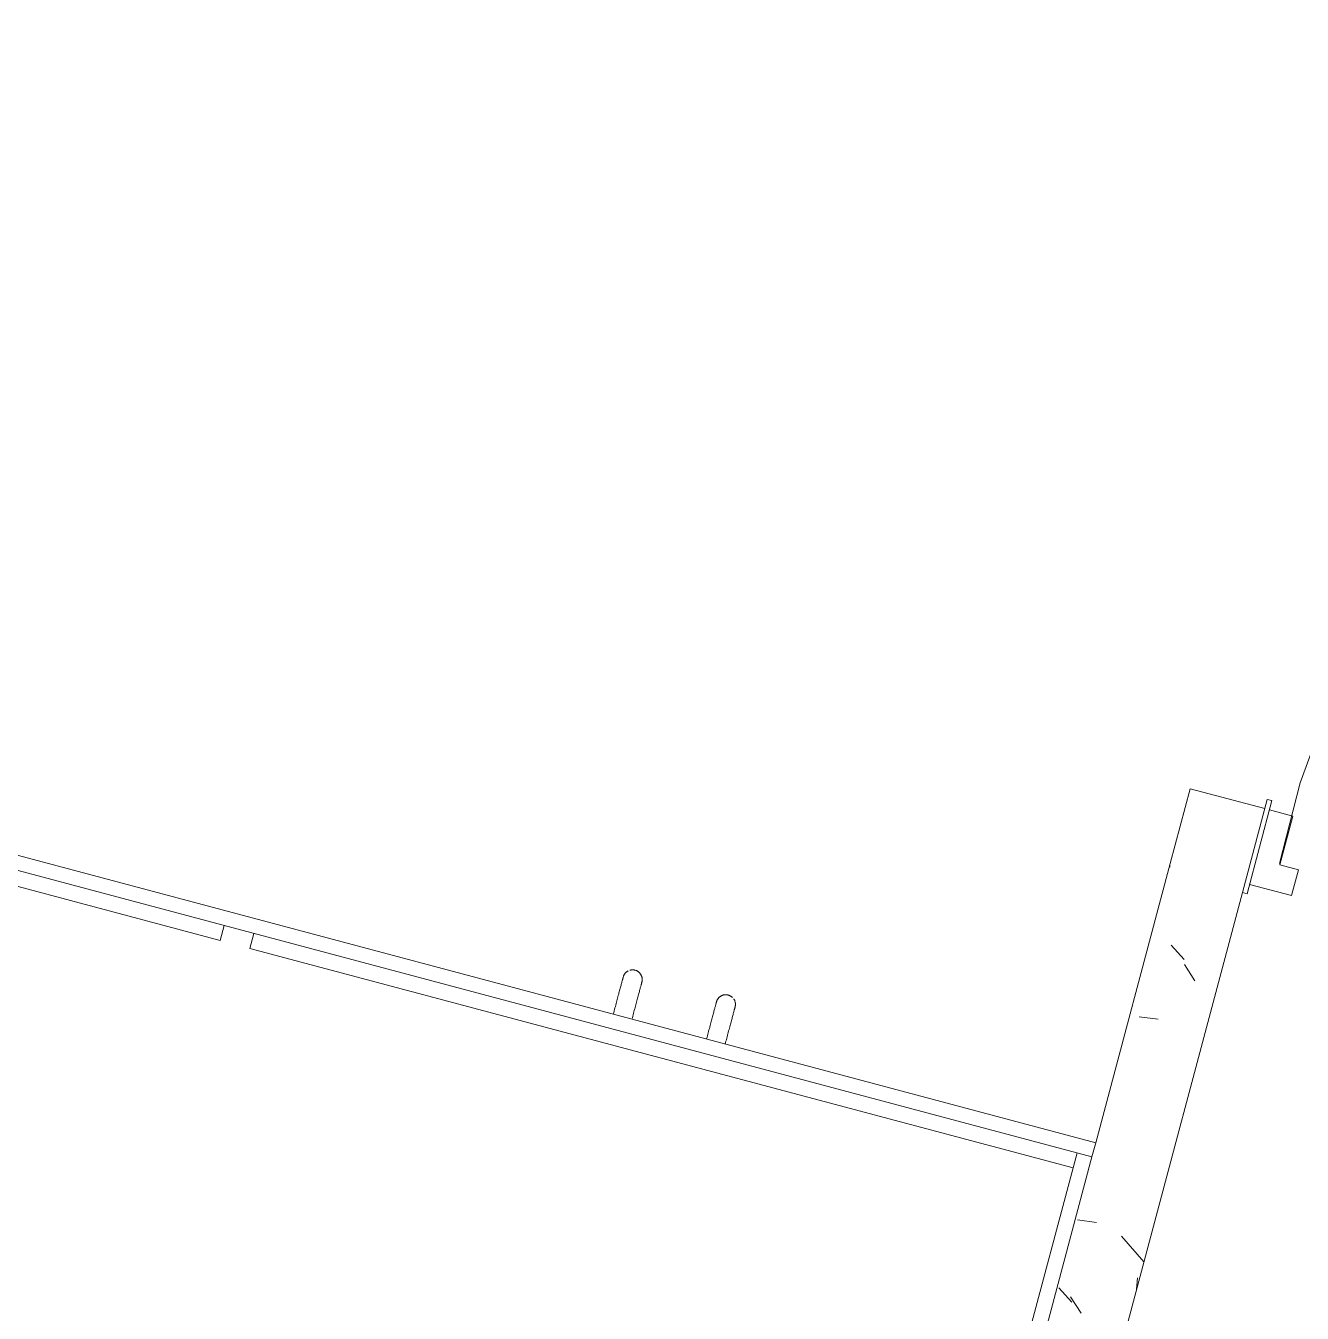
# Model space of a CAD drawing. Header units: metres. Extents: x 689715 to 690980, y 1005284 to 1006835.
# Drawn here: x 690835.37 to 690836.693, y 1005549.569 to 1005550.904 of the extents above; entities that cross this region are included whole.
import ezdxf

# ---------------------------------------------------------------- set-up
doc = ezdxf.new("R2010")
doc.units = ezdxf.units.M
doc.linetypes.add('HIDDEN', pattern=[0.375, 0.25, -0.125])
doc.linetypes.add('PHANTOM', pattern=[2.5, 1.25, -0.25, 0.25, -0.25, 0.25, -0.25])
doc.layers.add('0_NUMERO DE LOTE FASE V', color=3, linetype='Continuous')
for name, color, linetype, lineweight in [('Líneas ocultas', 7, 'HIDDEN', 13), ('Muebles de obra', 8, 'Continuous', 13), ('Muros', 7, 'Continuous', 13), ('Patrón de corte', 7, 'Continuous', 13), ('Puertas', 7, 'Continuous', 13)]:
    doc.layers.add(name, color=color, linetype=linetype, lineweight=lineweight)
pattern_1 = [(139.9999999999999, (365.6615329035558, -75.88183759397361), (0.03836033982117157, 0.4377584771638403), [0.04599999999999998, -0.5029999999999997]), (84.99999999999997, (365.6615329035558, -75.88183759397361), (-0.4580987315439035, -0.08439521406967809), [0.03700000000000001, -0.4020000000000002]), (190.451, (365.6645329040475, -75.84583759406814), (-0.4199401312074268, 0.3526758939897786), [0.039, -0.4270000000000001]), (136.1839999999999, (365.5395329040475, -75.8818375938572), (0.1004214988211118, 0.6506308650644554), [0.06899999999999998, -0.7539999999999998]), (186.6359999999999, (365.547532903729, -75.82783759379527), (-0.5938707988951819, 0.5701916118460522), [0.05799999999999998, -0.6409999999999996]), (81.18399999999994, (365.5395329040475, -75.8818375938572), (-0.5936975411065768, 0.5697220635397624), [0.05500000000000001, -0.6039999999999999]), (110.9999999999999, (365.5705329037737, -75.82083759387024), (0.245780230253577, 0.3642747293136032), [0.04599999999999999, -0.5029999999999999]), (55.99999999999997, (365.5705329037737, -75.82083759387024), (-0.4415777901075865, 0.1482769546615401), [0.03699999999999998, -0.4019999999999998]), (161.4509999999999, (365.5905329035595, -75.79083759407513), (-0.1963072483374971, 0.5120483026533341), [0.03899999999999999, -0.427]), (127.5, (365.6615329035558, -75.88183759397361), (-0.2022933454275577, 0.007375797972208872), [0.02, -0.3770000000000001, 0.02, -0.388, -0.404]), (127.5, (365.6615329035558, -75.88183759397361), (-0.2022933454275577, 0.007375797972208872), [-0.806, 0.02, -0.3840000000000001]), (97.49999999999994, (365.6615329035558, -75.88183759397361), (-0.2399435114399267, 0.1600503399492727), [0.02, -0.213, 0.02, -0.368, -0.154]), (97.49999999999994, (365.6615329035558, -75.88183759397361), (-0.2399435114399267, 0.1600503399492727), [-0.621, 0.02, -0.134]), (57.49999999999999, (365.6615329037886, -76.01783759397222), (0.01404568388630387, 0.3254162238797662), [0.01999999999999999, -0.1319999999999999, 0.01999999999999999, -0.455, -0.6309999999999997]), (57.49999999999999, (365.6615329037886, -76.01783759397222), (0.01404568388630387, 0.3254162238797662), [-0.6279999999999997, 0.01999999999999999, -0.6109999999999997]), (47.49999999999996, (365.6615329037886, -76.07883759384276), (-0.06081860510782452, 0.3554815006055007), [0.02, -0.178, 0.02, -0.2960000000000001, -0.4480000000000001]), (47.49999999999996, (365.6615329037886, -76.07883759384276), (-0.06081860510782452, 0.3554815006055007), [-0.5140000000000001, 0.02, -0.4280000000000001])]

# ---------------------------------------------------------------- blocks, each defined once
blk = doc.blocks.new('PV_PUERTA SENCILLA - _90 x 2_18-1752378-PLANO CLAVE _8 CASAS EN HILERA_ - Dependent 1')
at = {"layer": 'Líneas ocultas', "color": 253}
for p, q in [((0.3683286352964649, 0.03999999999999443), (0.3683286352964649, 0.8799999999999943)), ((0.4193286352964649, 0.8799999999999943), (0.3683286352964649, 0.8799999999999943)), ((0.4193286352964649, 0.03999999999999443), (0.4193286352964649, 0.8799999999999943)), ((0.4193286352964649, 0.03999999999999443), (0.3683286352964649, 0.03999999999999443))]:
    blk.add_line(p, q, dxfattribs=at)
blk.add_arc((0.4193286352964647, 0.03999999999997304), 0.841546790142994, 93.47440736753113, 183.4744073675307, dxfattribs=at)
at = {"layer": 'Puertas', "color": 253}
for p, q in [((-0.4500000000000027, -0.05000000000000356), (-0.450000000000003, 0.04999999999999645)), ((-0.4450000000000029, 0.04999999999999647), (-0.450000000000003, 0.04999999999999645)), ((-0.4450000000000029, 0.04999999999999647), (-0.4450000000000027, -0.05000000000000354)), ((-0.4500000000000027, -0.05000000000000356), (-0.4450000000000027, -0.05000000000000354))]:
    blk.add_line(p, q, dxfattribs=at)
at = {"layer": 'Puertas', "color": 9, "lineweight": 9}
for p, q in [((-0.4200000000000045, 0.03999999999999649), (-0.4450000000000043, 0.03999999999999646)), ((-0.4200000000000044, -0.01225000000000943), (-0.4200000000000045, 0.03999999999999649)), ((0.45, 0.03999999999999823), (0.4200000000000014, 0.03999999999999804)), ((0.4200000000000014, 0.03999999999999804), (0.4200000000000016, -0.01225000000000783)), ((0.45, 0.03999999999999811), (0.45, -0.04000000000000049)), ((0.4499999999999998, -0.04000000000000187), (0.45, 0.03999999999999823)), ((-0.4000000000000044, -0.01225000000000941), (-0.4200000000000044, -0.01225000000000943)), ((-0.4000000000000044, -0.04000000000000346), (-0.4000000000000044, -0.01225000000000941)), ((0.4200000000000016, -0.01225000000000783), (0.4000000000000016, -0.0122500000000079)), ((0.4000000000000016, -0.0122500000000079), (0.4000000000000013, -0.04000000000000183)), ((-0.4450000000000042, -0.04000000000000354), (-0.4000000000000044, -0.04000000000000346)), ((0.4000000000000013, -0.04000000000000183), (0.440051569265505, -0.04000000000000186))]:
    blk.add_line(p, q, dxfattribs=at)
blk = doc.blocks.new('PV_CLOSET - CLOSET DE 1_83-940808-PLANO CLAVE _8 CASAS EN HILERA_ - Dependent 1')
at = {"layer": 'Muebles de obra'}
for p, q in [((0.8990000000000112, -2.97788460557058e-15), (-0.8989999999999845, -2.97788460557058e-15)), ((-0.8989999999999844, -2.97788460557058e-15), (-0.8989999999999844, -0.5689999999999991)), ((0.8990000000000113, -0.5690000000000002), (0.8990000000000112, -2.97788460557058e-15)), ((-0.898999999999968, -0.569), (-0.01600000000000015, -0.569)), ((-0.898999999999968, -0.569), (-0.898999999999968, -0.5849999999999996)), ((-0.01600000000000015, -0.5849999999999996), (-0.01600000000000015, -0.569)), ((0.01600000000000015, -0.569), (0.8990000000000322, -0.569)), ((0.01600000000000015, -0.5849999999999996), (0.01600000000000015, -0.569)), ((0.8990000000000322, -0.569), (0.8990000000000322, -0.5849999999999996)), ((-0.9150000000000001, -0.585), (0.914999999999998, -0.585)), ((-0.9150000000000001, -0.5999999999999999), (-0.9150000000000001, -0.585)), ((0.9149999999999981, -0.585), (0.9149999999999981, -0.5999999999999999)), ((0.9149999999999981, -0.5999999999999999), (-0.915, -0.5999999999999999))]:
    blk.add_line(p, q, dxfattribs=at)
at = {"layer": 'Muebles de obra', "flags": 128}
for points in [[(-0.5175000000000015, -0.6000000000000618), (-0.5175000000000015, -0.6015995733675272), (-0.5175000000000015, -0.6031965877588289), (-0.5175000000000015, -0.6047884882916182), (-0.5175000000000015, -0.6063727282646315), (-0.5175000000000015, -0.6079467732318647), (-0.5175000000000015, -0.609508105057148), (-0.5175000000000015, -0.6110542259426268), (-0.5175000000000015, -0.6125826624247066), (-0.5175000000000015, -0.6140909693310658), (-0.5175000000000015, -0.6155767336924086), (-0.5175000000000015, -0.6170375786027016), (-0.5175000000000015, -0.6184711670217209), (-0.5175000000000015, -0.6198752055138114), (-0.5175000000000015, -0.621247447916897), (-0.5175000000000015, -0.622585698935864), (-0.5175000000000015, -0.6238878176545579), (-0.5175000000000015, -0.6251517209608008), (-0.5175000000000015, -0.6263753868789209), (-0.5175000000000015, -0.6275568578044832), (-0.5175000000000015, -0.628694243636043), (-0.5175000000000015, -0.6297857247988964), (-0.5175000000000015, -0.6308295551560212), (-0.5175000000000015, -0.6318240648015166), (-0.5175000000000015, -0.6327676627321016), (-0.5175000000000015, -0.6336588393923782), (-0.5175000000000015, -0.6344961690897953), (-0.5175000000000015, -0.6352783122754604), (-0.5175000000000015, -0.6360040176871221), (-0.5175000000000015, -0.6366721243509326), (-0.5175000000000015, -0.6372815634387512), (-0.5175000000000015, -0.6378313599780426), (-0.5175000000000015, -0.6383206344116303), (-0.5175000000000015, -0.6387486040047926), (-0.5175000000000015, -0.639114584097474), (-0.5175000000000015, -0.6394179891996002), (-0.5175000000000015, -0.6396583339277285), (-0.5175000000000015, -0.6398352337815677), (-0.5175000000000015, -0.6399484057590843), (-0.5175000000000015, -0.6399976688092605)], [(-0.4975000000000017, -0.6400000000000624), (-0.4975000000000017, -0.6399680042665008), (-0.4975000000000017, -0.6398720682521664), (-0.4975000000000017, -0.639712345434216), (-0.4975000000000017, -0.6394890913350866), (-0.4975000000000017, -0.6392026631137118), (-0.4975000000000017, -0.6388535189941427), (-0.4975000000000017, -0.6384422175324923), (-0.4975000000000017, -0.6379694167233593), (-0.4975000000000017, -0.6374358729471788), (-0.4975000000000017, -0.6368424397601775), (-0.4975000000000017, -0.6361900665288602), (-0.4975000000000017, -0.635479796911233), (-0.4975000000000017, -0.634712767187168), (-0.4975000000000017, -0.6338902044405985), (-0.4975000000000017, -0.633013424596449), (-0.4975000000000017, -0.6320838303154334), (-0.4975000000000017, -0.6311029087500989), (-0.4975000000000017, -0.6300722291656977), (-0.4975000000000017, -0.6289934404296976), (-0.4975000000000017, -0.6278682683739489), (-0.4975000000000017, -0.6266985130337147), (-0.4975000000000017, -0.6254860457680054), (-0.4975000000000017, -0.6242328062657998), (-0.4975000000000017, -0.6229407994429603), (-0.4975000000000017, -0.6216120922347866), (-0.4975000000000017, -0.6202488102893736), (-0.4975000000000017, -0.6188531345670113), (-0.4975000000000017, -0.6174272978511307), (-0.4975000000000017, -0.6159735811763127), (-0.4975000000000017, -0.6144943101791289), (-0.4975000000000017, -0.6129918513776134), (-0.4975000000000017, -0.6114686083853398), (-0.4975000000000017, -0.6099270180661577), (-0.4975000000000017, -0.6083695466357185), (-0.4975000000000017, -0.6067986857160725), (-0.4975000000000017, -0.6052169483495881), (-0.4975000000000017, -0.6036268649786352), (-0.4975000000000017, -0.602030979397405), (-0.4975000000000017, -0.6004318446823922), (-0.4975000000000017, -0.6000000000000628)], [(-0.4175000000000134, -0.6000000000000596), (-0.4175000000000134, -0.601599573367525), (-0.4175000000000134, -0.6031965877588268), (-0.4175000000000134, -0.6047884882916161), (-0.4175000000000134, -0.6063727282646293), (-0.4175000000000134, -0.6079467732318614), (-0.4175000000000134, -0.6095081050571448), (-0.4175000000000134, -0.6110542259426235), (-0.4175000000000134, -0.6125826624247045), (-0.4175000000000134, -0.6140909693310626), (-0.4175000000000134, -0.6155767336924054), (-0.4175000000000134, -0.6170375786026995), (-0.4175000000000134, -0.6184711670217188), (-0.4175000000000134, -0.6198752055138091), (-0.4175000000000134, -0.6212474479168948), (-0.4175000000000134, -0.6225856989358608), (-0.4175000000000134, -0.6238878176545547), (-0.4175000000000134, -0.6251517209607987), (-0.4175000000000134, -0.6263753868789177), (-0.4175000000000134, -0.627556857804481), (-0.4175000000000134, -0.6286942436360408), (-0.4175000000000134, -0.629785724798893), (-0.4175000000000134, -0.6308295551560179), (-0.4175000000000134, -0.6318240648015145), (-0.4175000000000134, -0.6327676627320994), (-0.4175000000000134, -0.633658839392375), (-0.4175000000000134, -0.6344961690897931), (-0.4175000000000134, -0.6352783122754572), (-0.4175000000000134, -0.6360040176871189), (-0.4175000000000134, -0.6366721243509303), (-0.4175000000000134, -0.637281563438748), (-0.4175000000000134, -0.6378313599780405), (-0.4175000000000134, -0.6383206344116271), (-0.4175000000000134, -0.6387486040047894), (-0.4175000000000134, -0.6391145840974708), (-0.4175000000000134, -0.6394179891995981), (-0.4175000000000134, -0.6396583339277264), (-0.4175000000000134, -0.6398352337815644), (-0.4175000000000134, -0.6399484057590821), (-0.4175000000000134, -0.6399976688092583)], [(-0.3975000000000136, -0.6400000000000592), (-0.3975000000000136, -0.6399680042664975), (-0.3975000000000136, -0.6398720682521631), (-0.3975000000000136, -0.6397123454342127), (-0.3975000000000136, -0.6394890913350845), (-0.3975000000000136, -0.6392026631137085), (-0.3975000000000136, -0.6388535189941406), (-0.3975000000000136, -0.6384422175324891), (-0.3975000000000136, -0.6379694167233572), (-0.3975000000000136, -0.6374358729471756), (-0.3975000000000136, -0.6368424397601743), (-0.3975000000000136, -0.636190066528857), (-0.3975000000000136, -0.6354797969112298), (-0.3975000000000136, -0.6347127671871647), (-0.3975000000000136, -0.6338902044405963), (-0.3975000000000136, -0.6330134245964458), (-0.3975000000000136, -0.6320838303154311), (-0.3975000000000136, -0.6311029087500967), (-0.3975000000000136, -0.6300722291656955), (-0.3975000000000136, -0.6289934404296943), (-0.3975000000000136, -0.6278682683739457), (-0.3975000000000136, -0.6266985130337115), (-0.3975000000000136, -0.6254860457680022), (-0.3975000000000136, -0.6242328062657976), (-0.3975000000000136, -0.6229407994429571), (-0.3975000000000136, -0.6216120922347844), (-0.3975000000000136, -0.6202488102893704), (-0.3975000000000136, -0.6188531345670091), (-0.3975000000000136, -0.6174272978511275), (-0.3975000000000136, -0.6159735811763105), (-0.3975000000000136, -0.6144943101791257), (-0.3975000000000136, -0.6129918513776101), (-0.3975000000000136, -0.6114686083853377), (-0.3975000000000136, -0.6099270180661543), (-0.3975000000000136, -0.6083695466357152), (-0.3975000000000136, -0.6067986857160692), (-0.3975000000000136, -0.6052169483495848), (-0.3975000000000136, -0.6036268649786319), (-0.3975000000000136, -0.6020309793974018), (-0.3975000000000136, -0.60043184468239), (-0.3975000000000136, -0.6000000000000596)], [(0.3974999999999833, -0.6000000000000628), (0.3974999999999833, -0.6015995733675282), (0.3974999999999833, -0.60319658775883), (0.3974999999999833, -0.6047884882916194), (0.3974999999999833, -0.6063727282646325), (0.3974999999999833, -0.6079467732318657), (0.3974999999999833, -0.609508105057148), (0.3974999999999833, -0.6110542259426278), (0.3974999999999833, -0.6125826624247077), (0.3974999999999833, -0.6140909693310658), (0.3974999999999833, -0.6155767336924086), (0.3974999999999833, -0.6170375786027027), (0.3974999999999833, -0.618471167021722), (0.3974999999999833, -0.6198752055138125), (0.3974999999999833, -0.6212474479168981), (0.3974999999999833, -0.622585698935863), (0.3974999999999833, -0.623887817654559), (0.3974999999999833, -0.625151720960802), (0.3974999999999833, -0.6263753868789209), (0.3974999999999833, -0.6275568578044843), (0.3974999999999833, -0.628694243636044), (0.3974999999999833, -0.6297857247988964), (0.3974999999999833, -0.6308295551560222), (0.3974999999999833, -0.6318240648015178), (0.3974999999999833, -0.6327676627321026), (0.3974999999999833, -0.6336588393923782), (0.3974999999999833, -0.6344961690897964), (0.3974999999999833, -0.6352783122754604), (0.3974999999999833, -0.6360040176871232), (0.3974999999999833, -0.6366721243509336), (0.3974999999999833, -0.6372815634387512), (0.3974999999999833, -0.6378313599780437), (0.3974999999999833, -0.6383206344116314), (0.3974999999999833, -0.6387486040047926), (0.3974999999999833, -0.6391145840974751), (0.3974999999999833, -0.6394179891996002), (0.3974999999999833, -0.6396583339277296), (0.3974999999999833, -0.6398352337815677), (0.3974999999999833, -0.6399484057590854), (0.3974999999999833, -0.6399976688092616)], [(0.4174999999999831, -0.6400000000000624), (0.4174999999999831, -0.6399680042665018), (0.4174999999999831, -0.6398720682521675), (0.4174999999999831, -0.6397123454342171), (0.4174999999999831, -0.6394890913350877), (0.4174999999999831, -0.6392026631137118), (0.4174999999999831, -0.6388535189941438), (0.4174999999999831, -0.6384422175324934), (0.4174999999999831, -0.6379694167233604), (0.4174999999999831, -0.63743587294718), (0.4174999999999831, -0.6368424397601775), (0.4174999999999831, -0.6361900665288613), (0.4174999999999831, -0.6354797969112341), (0.4174999999999831, -0.6347127671871691), (0.4174999999999831, -0.6338902044405995), (0.4174999999999831, -0.633013424596449), (0.4174999999999831, -0.6320838303154344), (0.4174999999999831, -0.6311029087500999), (0.4174999999999831, -0.6300722291656988), (0.4174999999999831, -0.6289934404296976), (0.4174999999999831, -0.62786826837395), (0.4174999999999831, -0.6266985130337147), (0.4174999999999831, -0.6254860457680054), (0.4174999999999831, -0.6242328062658008), (0.4174999999999831, -0.6229407994429603), (0.4174999999999831, -0.6216120922347876), (0.4174999999999831, -0.6202488102893736), (0.4174999999999831, -0.6188531345670113), (0.4174999999999831, -0.6174272978511318), (0.4174999999999831, -0.6159735811763127), (0.4174999999999831, -0.61449431017913), (0.4174999999999831, -0.6129918513776145), (0.4174999999999831, -0.6114686083853409), (0.4174999999999831, -0.6099270180661577), (0.4174999999999831, -0.6083695466357195), (0.4174999999999831, -0.6067986857160725), (0.4174999999999831, -0.6052169483495881), (0.4174999999999831, -0.6036268649786352), (0.4174999999999831, -0.602030979397405), (0.4174999999999831, -0.6004318446823932), (0.4174999999999831, -0.6000000000000628)], [(0.4975000000000017, -0.6000000000000596), (0.4975000000000017, -0.601599573367525), (0.4975000000000017, -0.6031965877588268), (0.4975000000000017, -0.6047884882916161), (0.4975000000000017, -0.6063727282646304), (0.4975000000000017, -0.6079467732318625), (0.4975000000000017, -0.6095081050571448), (0.4975000000000017, -0.6110542259426246), (0.4975000000000017, -0.6125826624247055), (0.4975000000000017, -0.6140909693310637), (0.4975000000000017, -0.6155767336924054), (0.4975000000000017, -0.6170375786026995), (0.4975000000000017, -0.6184711670217188), (0.4975000000000017, -0.6198752055138091), (0.4975000000000017, -0.6212474479168948), (0.4975000000000017, -0.6225856989358619), (0.4975000000000017, -0.6238878176545558), (0.4975000000000017, -0.6251517209607987), (0.4975000000000017, -0.6263753868789188), (0.4975000000000017, -0.627556857804481), (0.4975000000000017, -0.6286942436360408), (0.4975000000000017, -0.6297857247988942), (0.4975000000000017, -0.630829555156019), (0.4975000000000017, -0.6318240648015145), (0.4975000000000017, -0.6327676627320994), (0.4975000000000017, -0.6336588393923761), (0.4975000000000017, -0.6344961690897931), (0.4975000000000017, -0.6352783122754583), (0.4975000000000017, -0.63600401768712), (0.4975000000000017, -0.6366721243509303), (0.4975000000000017, -0.6372815634387491), (0.4975000000000017, -0.6378313599780405), (0.4975000000000017, -0.6383206344116281), (0.4975000000000017, -0.6387486040047894), (0.4975000000000017, -0.6391145840974719), (0.4975000000000017, -0.6394179891995981), (0.4975000000000017, -0.6396583339277264), (0.4975000000000017, -0.6398352337815655), (0.4975000000000017, -0.6399484057590821), (0.4975000000000017, -0.6399976688092583)], [(0.5175000000000015, -0.6400000000000592), (0.5175000000000015, -0.6399680042664986), (0.5175000000000015, -0.6398720682521641), (0.5175000000000015, -0.6397123454342138), (0.5175000000000015, -0.6394890913350845), (0.5175000000000015, -0.6392026631137097), (0.5175000000000015, -0.6388535189941416), (0.5175000000000015, -0.6384422175324902), (0.5175000000000015, -0.6379694167233572), (0.5175000000000015, -0.6374358729471767), (0.5175000000000015, -0.6368424397601754), (0.5175000000000015, -0.6361900665288581), (0.5175000000000015, -0.6354797969112309), (0.5175000000000015, -0.6347127671871658), (0.5175000000000015, -0.6338902044405963), (0.5175000000000015, -0.6330134245964468), (0.5175000000000015, -0.6320838303154311), (0.5175000000000015, -0.6311029087500978), (0.5175000000000015, -0.6300722291656955), (0.5175000000000015, -0.6289934404296954), (0.5175000000000015, -0.6278682683739467), (0.5175000000000015, -0.6266985130337115), (0.5175000000000015, -0.6254860457680033), (0.5175000000000015, -0.6242328062657976), (0.5175000000000015, -0.6229407994429582), (0.5175000000000015, -0.6216120922347844), (0.5175000000000015, -0.6202488102893714), (0.5175000000000015, -0.6188531345670091), (0.5175000000000015, -0.6174272978511286), (0.5175000000000015, -0.6159735811763105), (0.5175000000000015, -0.6144943101791268), (0.5175000000000015, -0.6129918513776113), (0.5175000000000015, -0.6114686083853388), (0.5175000000000015, -0.6099270180661555), (0.5175000000000015, -0.6083695466357163), (0.5175000000000015, -0.6067986857160703), (0.5175000000000015, -0.6052169483495848), (0.5175000000000015, -0.603626864978633), (0.5175000000000015, -0.6020309793974029), (0.5175000000000015, -0.60043184468239), (0.5175000000000015, -0.6000000000000596)], [(-0.5175000000000015, -0.6400000000000613), (-0.5175000000000015, -0.6399680042665008), (-0.5175000000000015, -0.6398720682521664), (-0.5175000000000015, -0.639712345434216), (-0.5175000000000015, -0.6394890913350866), (-0.5175000000000015, -0.6392026631137118), (-0.5175000000000015, -0.6388535189941427), (-0.5175000000000015, -0.6384422175324923), (-0.5175000000000015, -0.6379694167233593), (-0.5175000000000015, -0.6374358729471788), (-0.5175000000000015, -0.6368424397601775), (-0.5175000000000015, -0.6361900665288602)], [(-0.5140122966052784, -0.647588807081871), (-0.5143105588050747, -0.6473223144403638), (-0.5145979255636226, -0.6470441076577624), (-0.5148739371554152, -0.6467546318055729), (-0.51513815202078, -0.6464543499834057), (-0.5153901474722982, -0.6461437425781185), (-0.5156295203710015, -0.645823306495303), (-0.5158558877713144, -0.6454935543643331), (-0.5160688875336905, -0.6451550137182767), (-0.5162681789039446, -0.6448082261499479), (-0.5164534430583957, -0.6444537464454798), (-0.5166243836139218, -0.6440921416967819), (-0.5167807271020951, -0.6437239903943123), (-0.5169222234066885, -0.6433498815016204), (-0.5170486461637992, -0.6429704135131303), (-0.5171597931239817, -0.6425861934966726), (-0.5172554864758143, -0.642197836122313), (-0.5173355731303427, -0.6418059626790039), (-0.5173999249660071, -0.6414112000806599), (-0.5174484390335963, -0.6410141798632284), (-0.5174810377209521, -0.6406155371743602), (-0.517497668877131, -0.6402159097573229), (-0.5175000000000015, -0.6400000000000613)], [(-0.4975000000000017, -0.6400000000000613), (-0.4975079989333924, -0.6403998933419274), (-0.4975319829369749, -0.6407991469397532), (-0.4975719136414641, -0.6411971220729504), (-0.4976277271662454, -0.6415931820662032), (-0.4976993342215885, -0.6419866933080118), (-0.4977866202514825, -0.6423770262643327), (-0.4978894456168929, -0.6427635564857032), (-0.4980076458191774, -0.6431456656062233), (-0.4981410317632226, -0.6435227423328126), (-0.4982893900599745, -0.6438941834231489), (-0.4984524833678028, -0.644259394650721), (-0.4986300507722093, -0.6446177917554758), (-0.4988218082032242, -0.644968801378499), (-0.4990274488898677, -0.6453118619792707), (-0.4992466438509053, -0.6456464247340122), (-0.4994790424211606, -0.6459719544136854), (-0.499724272812492, -0.6462879302402461), (-0.4999819427085948, -0.6465938467197762), (-0.5002516398925935, -0.6468892144511672), (-0.5005329329065301, -0.6471735609090569), (-0.5008253717415878, -0.6474464311997703), (-0.5011284885580178, -0.6477073887890512), (-0.5014417984335674, -0.6479560162004251), (-0.501764800139278, -0.648191915683071), (-0.5020969769413209, -0.6484147098481408), (-0.5024377974276747, -0.6486240422724958), (-0.502786716358265, -0.6488195780689121), (-0.5031431755372356, -0.649001004421827), (-0.5035066047059393, -0.649168031087779), (-0.5038764224552359, -0.6493203908597337), (-0.5042520371556142, -0.6494578399945571), (-0.5046328479036816, -0.6495801586029543), (-0.5050182454834782, -0.6496871510012451), (-0.5054076133410863, -0.6497786460244147), (-0.5058003285709987, -0.6498544972999465), (-0.50619576291262, -0.6499145834819786), (-0.5065932837553591, -0.6499588084454375), (-0.5069922551506647, -0.6499871014398177), (-0.5073920388294212, -0.6499994172023615), (-0.5077919952230158, -0.6499957360304769), (-0.5081914844865425, -0.6499760638132532), (-0.508589867522401, -0.649940432022043), (-0.5089865070027146, -0.6498888976601086), (-0.5093807683889313, -0.6498215431714373), (-0.5097720209469321, -0.649738476308843), (-0.5101596387560915, -0.649639829961586), (-0.510543001710601, -0.6495257619427779), (-0.5109214965115114, -0.6493964547369145), (-0.5112945176478845, -0.6492521152079433), (-0.5116614683654733, -0.6490929742683189), (-0.5120217616214111, -0.6489192865095949), (-0.5123748210233466, -0.6487313297951375)], [(-0.4975000000000017, -0.6383206344116303), (-0.4975000000000017, -0.6387486040047915), (-0.4975000000000017, -0.639114584097474), (-0.4975000000000017, -0.6394179891996002), (-0.4975000000000017, -0.6396583339277285), (-0.4975000000000017, -0.6398352337815666), (-0.4975000000000017, -0.6399484057590843), (-0.4975000000000017, -0.6399976688092605)], [(-0.4175000000000134, -0.6400000000000592), (-0.4175000000000134, -0.6399680042664975), (-0.4175000000000134, -0.6398720682521631), (-0.4175000000000134, -0.6397123454342127), (-0.4175000000000134, -0.6394890913350845), (-0.4175000000000134, -0.6392026631137085), (-0.4175000000000134, -0.6388535189941406), (-0.4175000000000134, -0.6384422175324891), (-0.4175000000000134, -0.637969416723356)], [(-0.4024377974276866, -0.6486240422724926), (-0.4027867163582748, -0.6488195780689089), (-0.4031431755372454, -0.6490010044218237), (-0.4035066047059513, -0.6491680310877769), (-0.4038764224552456, -0.6493203908597316), (-0.4042520371556261, -0.6494578399945539), (-0.4046328479036956, -0.649580158602951), (-0.4050182454834901, -0.6496871510012419), (-0.4054076133411004, -0.6497786460244125), (-0.4058003285710106, -0.6498544972999433), (-0.4061957629126319, -0.6499145834819753), (-0.4065932837553688, -0.6499588084454343), (-0.4069922551506788, -0.6499871014398145), (-0.4073920388294309, -0.6499994172023583), (-0.4077919952230256, -0.6499957360304737), (-0.4081914844865544, -0.6499760638132511), (-0.4085898675224108, -0.6499404320220397), (-0.4089865070027286, -0.6498888976601053), (-0.4093807683889432, -0.649821543171434), (-0.4097720209469461, -0.6497384763088397), (-0.4101596387561034, -0.6496398299615828), (-0.4105430017106107, -0.6495257619427747), (-0.4109214965115212, -0.6493964547369112), (-0.4112945176478964, -0.6492521152079401), (-0.4116614683654853, -0.6490929742683157), (-0.412021761621423, -0.6489192865095916), (-0.4123748210233564, -0.6487313297951341), (-0.4127200817515613, -0.6485294048155875), (-0.4130569914625196, -0.6483138346078454), (-0.4133850111725692, -0.648084964038254), (-0.4137036161201407, -0.647843159250904), (-0.4140122966052881, -0.6475888070818688), (-0.4143105588050865, -0.6473223144403616), (-0.4145979255636345, -0.6470441076577603), (-0.4148739371554271, -0.6467546318055708), (-0.4151381520207918, -0.6464543499834025), (-0.4153901474723101, -0.6461437425781151), (-0.4156295203710135, -0.6458233064952997), (-0.4158558877713285, -0.6454935543643299), (-0.4160688875337046, -0.6451550137182734), (-0.4162681789039565, -0.6448082261499447), (-0.4164534430584098, -0.6444537464454765), (-0.4166243836139337, -0.6440921416967786), (-0.416780727102107, -0.64372399039431), (-0.4169222234067003, -0.6433498815016172), (-0.417048646163809, -0.6429704135131271), (-0.4171597931239936, -0.6425861934966705), (-0.4172554864758241, -0.6421978361223097), (-0.4173355731303546, -0.6418059626790007), (-0.4173999249660189, -0.6414112000806577), (-0.4174484390336103, -0.6410141798632252), (-0.4174810377209662, -0.6406155371743579), (-0.417497668877143, -0.6402159097573197), (-0.4175000000000134, -0.6400000000000592)], [(-0.3975000000000136, -0.6400000000000592), (-0.3975079989334043, -0.6403998933419253), (-0.3975319829369868, -0.6407991469397509), (-0.397571913641476, -0.6411971220729472), (-0.3976277271662573, -0.6415931820662011), (-0.3976993342216004, -0.6419866933080096), (-0.3977866202514922, -0.6423770262643294), (-0.3978894456169069, -0.6427635564856999), (-0.3980076458191893, -0.6431456656062201), (-0.3981410317632345, -0.6435227423328094), (-0.3982893900599843, -0.6438941834231456), (-0.3984524833678147, -0.6442593946507189), (-0.3986300507722212, -0.6446177917554726), (-0.3988218082032383, -0.6449688013784958), (-0.3990274488898796, -0.6453118619792675), (-0.3992466438509172, -0.6456464247340089), (-0.3994790424211703, -0.6459719544136822), (-0.3997242728125039, -0.6462879302402429), (-0.3999819427086045, -0.6465938467197739), (-0.4002516398926053, -0.646889214451164), (-0.400532932906542, -0.6471735609090536), (-0.4008253717416019, -0.647446431199767)], [(-0.3975000000000136, -0.6360040176871189), (-0.3975000000000136, -0.6366721243509292), (-0.3975000000000136, -0.637281563438748), (-0.3975000000000136, -0.6378313599780394), (-0.3975000000000136, -0.6383206344116271), (-0.3975000000000136, -0.6387486040047894), (-0.3975000000000136, -0.6391145840974708), (-0.3975000000000136, -0.639417989199597), (-0.3975000000000136, -0.6396583339277253), (-0.3975000000000136, -0.6398352337815644), (-0.3975000000000136, -0.6399484057590811), (-0.3975000000000136, -0.6399976688092572)], [(0.3974999999999833, -0.6400000000000624), (0.3974999999999833, -0.6399680042665018), (0.3974999999999833, -0.6398720682521664), (0.3974999999999833, -0.6397123454342171), (0.3974999999999833, -0.6394890913350877), (0.3974999999999833, -0.6392026631137118), (0.3974999999999833, -0.6388535189941438), (0.3974999999999833, -0.6384422175324934), (0.3974999999999833, -0.6379694167233604)], [(0.41256220257231, -0.6486240422724958), (0.4122132836417197, -0.6488195780689121), (0.4118568244627491, -0.649001004421827), (0.4114933952940454, -0.6491680310877801), (0.4111235775447489, -0.6493203908597337), (0.4107479628443705, -0.6494578399945582), (0.4103671520963032, -0.6495801586029543), (0.4099817545165066, -0.6496871510012451), (0.4095923866588962, -0.6497786460244157), (0.4091996714289861, -0.6498544972999476), (0.4088042370873626, -0.6499145834819786), (0.4084067162446257, -0.6499588084454386), (0.4080077448493179, -0.6499871014398177), (0.4076079611705636, -0.6499994172023615), (0.4072080047769689, -0.649995736030478), (0.4068085155134401, -0.6499760638132532), (0.4064101324775837, -0.649940432022043), (0.4060134929972701, -0.6498888976601086), (0.4056192316110535, -0.6498215431714384), (0.4052279790530527, -0.6497384763088441), (0.4048403612438933, -0.649639829961586), (0.4044569982893838, -0.6495257619427779), (0.4040785034884733, -0.6493964547369155), (0.4037054823521002, -0.6492521152079445), (0.4033385316345114, -0.6490929742683189), (0.4029782383785736, -0.648919286509596), (0.4026251789766381, -0.6487313297951375), (0.4022799182484353, -0.6485294048155907), (0.401943008537477, -0.6483138346078486), (0.4016149888274297, -0.6480849640382572), (0.4012963838798559, -0.6478431592509061), (0.4009877033947086, -0.647588807081872), (0.4006894411949101, -0.6473223144403649), (0.4004020744363621, -0.6470441076577635), (0.4001260628445696, -0.646754631805574), (0.3998618479792048, -0.6464543499834068), (0.3996098525276865, -0.6461437425781185), (0.3993704796289832, -0.645823306495303), (0.3991441122286703, -0.6454935543643331), (0.3989311124662942, -0.6451550137182767), (0.3987318210960402, -0.644808226149949), (0.3985465569415891, -0.6444537464454808), (0.3983756163860629, -0.6440921416967819), (0.3982192728978897, -0.6437239903943123), (0.3980777765932963, -0.6433498815016215), (0.3979513538361855, -0.6429704135131314), (0.397840206876003, -0.6425861934966737), (0.3977445135241704, -0.642197836122313), (0.397664426869642, -0.641805962679005), (0.3976000750339777, -0.6414112000806609), (0.3975515609663886, -0.6410141798632284), (0.3975189622790326, -0.6406155371743611), (0.3975023311228537, -0.640215909757324), (0.3974999999999833, -0.6400000000000624)], [(0.4174999999999831, -0.6400000000000624), (0.4174920010665923, -0.6403998933419285), (0.4174680170630077, -0.6407991469397543), (0.4174280863585206, -0.6411971220729515), (0.4173722728337394, -0.6415931820662043), (0.4173006657783962, -0.6419866933080128), (0.4172133797485023, -0.6423770262643337), (0.4171105543830919, -0.6427635564857032), (0.4169923541808073, -0.6431456656062233), (0.4168589682367622, -0.6435227423328126), (0.4167106099400102, -0.6438941834231489), (0.4165475166321841, -0.6442593946507221), (0.4163699492277754, -0.644617791755477), (0.4161781917967584, -0.644968801378499), (0.4159725511101171, -0.6453118619792707), (0.4157533561490794, -0.6456464247340122), (0.4155209575788242, -0.6459719544136854), (0.4152757271874927, -0.6462879302402472), (0.41501805729139, -0.6465938467197773), (0.4147483601073913, -0.6468892144511672), (0.4144670670934547, -0.6471735609090569), (0.414174628258397, -0.6474464311997703)], [(0.4174999999999831, -0.6360040176871232), (0.4174999999999831, -0.6366721243509336), (0.4174999999999831, -0.6372815634387512), (0.4174999999999831, -0.6378313599780437), (0.4174999999999831, -0.6383206344116303), (0.4174999999999831, -0.6387486040047926), (0.4174999999999831, -0.6391145840974751), (0.4174999999999831, -0.6394179891996002), (0.4174999999999831, -0.6396583339277296), (0.4174999999999831, -0.6398352337815677), (0.4174999999999831, -0.6399484057590854), (0.4174999999999831, -0.6399976688092616)], [(0.4975000000000017, -0.6400000000000592), (0.4975000000000017, -0.6399680042664986), (0.4975000000000017, -0.6398720682521631), (0.4975000000000017, -0.6397123454342138), (0.4975000000000017, -0.6394890913350845), (0.4975000000000017, -0.6392026631137085), (0.4975000000000017, -0.6388535189941406), (0.4975000000000017, -0.6384422175324902), (0.4975000000000017, -0.6379694167233572), (0.4975000000000017, -0.6374358729471767), (0.4975000000000017, -0.6368424397601754), (0.4975000000000017, -0.636190066528857)], [(0.5009877033947248, -0.6475888070818688), (0.5006894411949306, -0.6473223144403616), (0.5004020744363805, -0.6470441076577614), (0.5001260628445902, -0.6467546318055708), (0.4998618479792232, -0.6464543499834036), (0.4996098525277072, -0.6461437425781162), (0.4993704796290038, -0.6458233064953008), (0.4991441122286865, -0.6454935543643299), (0.4989311124663126, -0.6451550137182744), (0.4987318210960586, -0.6448082261499457), (0.4985465569416075, -0.6444537464454776), (0.4983756163860814, -0.6440921416967796), (0.4982192728979081, -0.64372399039431), (0.4980777765933147, -0.6433498815016182), (0.4979513538362061, -0.6429704135131281), (0.4978402068760214, -0.6425861934966705), (0.4977445135241888, -0.6421978361223109), (0.4976644268696604, -0.6418059626790017), (0.4976000750339961, -0.6414112000806577), (0.497551560966407, -0.6410141798632252), (0.497518962279051, -0.6406155371743579), (0.4975023311228721, -0.6402159097573208), (0.4975000000000017, -0.6400000000000592)], [(0.5175000000000015, -0.6400000000000592), (0.517492001066613, -0.6403998933419253), (0.5174680170630283, -0.6407991469397509), (0.5174280863585412, -0.6411971220729483), (0.5173722728337578, -0.6415931820662011), (0.5173006657784146, -0.6419866933080096), (0.5172133797485208, -0.6423770262643305), (0.5171105543831103, -0.6427635564857009), (0.5169923541808257, -0.6431456656062212), (0.5168589682367806, -0.6435227423328105), (0.5167106099400286, -0.6438941834231467), (0.5165475166322026, -0.6442593946507189), (0.516369949227796, -0.6446177917554737), (0.5161781917967789, -0.6449688013784958), (0.5159725511101355, -0.6453118619792675), (0.5157533561490979, -0.64564642473401), (0.5155209575788448, -0.6459719544136833), (0.5152757271875111, -0.646287930240244), (0.5150180572914106, -0.6465938467197739), (0.5147483601074098, -0.646889214451164), (0.5144670670934731, -0.6471735609090536), (0.5141746282584153, -0.6474464311997681), (0.5138715114419875, -0.647707388789049), (0.5135582015664358, -0.6479560162004229), (0.5132351998607252, -0.6481919156830689), (0.5129030230586823, -0.6484147098481385), (0.5125622025723306, -0.6486240422724926), (0.5122132836417381, -0.6488195780689089), (0.5118568244627696, -0.6490010044218237), (0.5114933952940638, -0.6491680310877769), (0.5111235775447673, -0.6493203908597316), (0.510747962844389, -0.649457839994555), (0.5103671520963217, -0.6495801586029522), (0.509981754516525, -0.6496871510012419), (0.5095923866589168, -0.6497786460244125), (0.5091996714290046, -0.6498544972999444), (0.5088042370873832, -0.6499145834819753), (0.5084067162446442, -0.6499588084454354), (0.5080077448493385, -0.6499871014398145), (0.5076079611705842, -0.6499994172023594), (0.5072080047769874, -0.6499957360304748), (0.5068085155134607, -0.6499760638132511), (0.5064101324776021, -0.6499404320220408), (0.5060134929972886, -0.6498888976601064), (0.5056192316110718, -0.649821543171435), (0.5052279790530712, -0.6497384763088409), (0.5048403612439117, -0.6496398299615839), (0.5044569982894022, -0.6495257619427758), (0.5040785034884917, -0.6493964547369123), (0.5037054823521208, -0.6492521152079411), (0.5033385316345298, -0.6490929742683168), (0.502978238378592, -0.6489192865095926), (0.5026251789766587, -0.6487313297951353)], [(0.5175000000000015, -0.6383206344116281), (0.5175000000000015, -0.6387486040047894), (0.5175000000000015, -0.6391145840974719), (0.5175000000000015, -0.6394179891995981), (0.5175000000000015, -0.6396583339277264), (0.5175000000000015, -0.6398352337815644), (0.5175000000000015, -0.6399484057590821), (0.5175000000000015, -0.6399976688092583)]]:
    blk.add_lwpolyline(points, dxfattribs=at)
blk = doc.blocks.new('A TRANSFORMADA A B')
at = {"layer": 'Patrón de corte'}
h = blk.add_hatch(dxfattribs=at)
h.set_pattern_fill('HORMIGÓN', color=254, angle=90.00000000000001, style=0, pattern_type=2)
h.set_pattern_definition(pattern_1)
h.paths.add_polyline_path([(276.9838196632918, -65.14005156158237), (276.9038196632173, -65.14005156169878), (276.9038196632173, -65.22005156154046), (276.9838196635246, -65.22005156159867)], flags=0)
h = blk.add_hatch(dxfattribs=at)
h.set_pattern_fill('HORMIGÓN', color=254, angle=90.00000000000001, style=0, pattern_type=2)
h.set_pattern_definition(pattern_1)
h.paths.add_polyline_path([(277.8838196631987, -65.22005156171508), (277.8838196631987, -65.14005156152416), (276.9838196632918, -65.14005156158237), (276.9838196635246, -65.22005156159867), (277.7972751802299, -65.22005156171508)], flags=0)
at = {"layer": 'Muros', "color": 253}
for p, q in [((276.9038196632173, -65.14005156169878), (276.9038196632173, -65.22005156154046)), ((277.8838196631987, -65.14005156152416), (276.9938196630683, -65.14005156158237)), ((276.9038196632173, -65.22005156154046), (276.9838196635246, -65.22005156159867)), ((276.9838196635246, -65.22005156159867), (277.2838196628727, -65.22005156154046)), ((277.2988196632359, -65.22005156154046), (277.8838196631987, -65.22005156171508))]:
    blk.add_line(p, q, dxfattribs=at)
at = {"color": 254, "lineweight": 13}
for name, p, rotation in [('PV_PUERTA SENCILLA - _90 x 2_18-1752378-PLANO CLAVE _8 CASAS EN HILERA_ - Dependent 1', (276.9438196634874, -64.69005156157073), 90), ('PV_CLOSET - CLOSET DE 1_83-940808-PLANO CLAVE _8 CASAS EN HILERA_ - Dependent 1', (277.8838196629658, -66.13505139376502), 270)]:
    blk.add_blockref(name, p, dxfattribs=dict(at, rotation=rotation))
blk = doc.blocks.new('CASTILLA 7 NUEVA')
at = {"rotation": 269.9999998879757}
blk.add_blockref('A TRANSFORMADA A B', (330.5665340038831, 260.2961971417535), dxfattribs=at)

msp = doc.modelspace()

# ---------------------------------------------------------------- block references
at = {"layer": '0_NUMERO DE LOTE FASE V', "linetype": 'PHANTOM', "rotation": 345.0660436350147}
msp.add_blockref('CASTILLA 7 NUEVA', (690584.4731198894, 1005634.540921777), dxfattribs=at)

doc.saveas('drawing.dxf')
